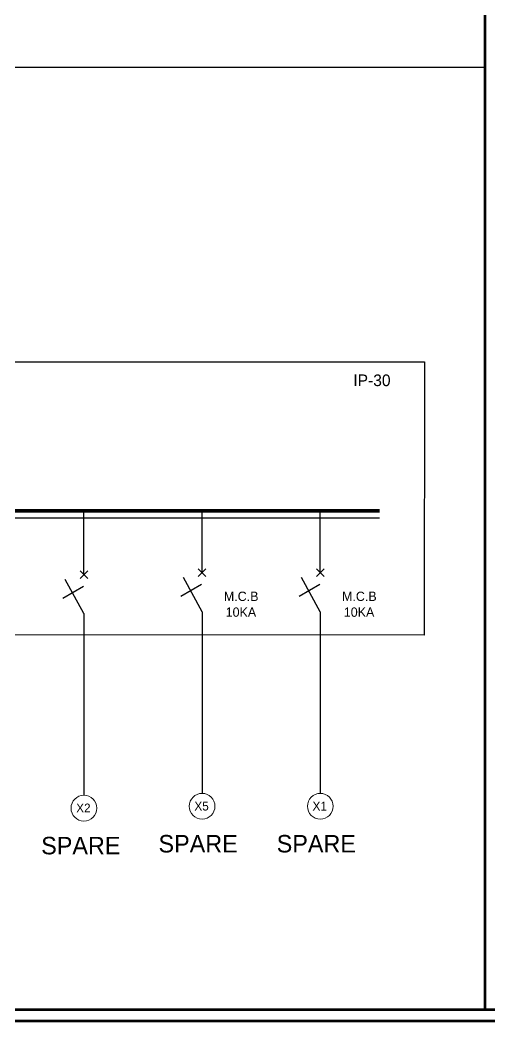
# Model space of a CAD drawing. Header units: millimetres. Extents: x -294 to -67, y -339 to 1001.
# Drawn here: x -104.5 to -88.06, y 385.75 to 420.74 of the extents above; entities that cross this region are included whole.
import ezdxf

# ---------------------------------------------------------------- set-up
doc = ezdxf.new("R2010")
doc.units = ezdxf.units.MM
doc.header["$LTSCALE"] = 500
doc.header["$MEASUREMENT"] = 0
for name, pattern in [('CENTER', [2, 1.25, -0.25, 0.25, -0.25]), ('CONTINUA', [0]), ('DASHED', [19.05, 12.7, -6.35])]:
    doc.linetypes.add(name, pattern=pattern)
for name, color, linetype in [('DETAIL', 4, 'Continuous'), ('E-BUSBAR', 2, 'Continuous'), ('E-PANEL', 1, 'CENTER'), ('E-SLD', 4, 'Continuous'), ('E-T25', 3, 'Continuous'), ('E-TEXT', 3, 'Continuous'), ('E-WIRE', 4, 'CONTINUA'), ('WIRRING', 3, 'Continuous')]:
    doc.layers.add(name, color=color, linetype=linetype)
doc.layers.add('PANEL SLD', color=1, linetype='Continuous', lineweight=0)
doc.layers.add('UG-BORDER', color=20, linetype='Continuous', lineweight=80)
doc.styles.add('STENCIL', font='stencil.shx')

msp = doc.modelspace()

# ---------------------------------------------------------------- linework, layer by layer
at = {"layer": 'DETAIL'}
for p, q in [((-102.262, 399.987, 0), (-102.262, 393.635, 0)), ((-98.129, 400.054, 0.031), (-98.129, 393.702, 0.031)), ((-93.996, 400.054, 0.061), (-93.996, 393.702, 0.061))]:
    msp.add_line(p, q, dxfattribs=at)
at = {"layer": 'E-BUSBAR', "linetype": 'DASHED'}
msp.add_line((-160.06, 403.334, 0), (-91.922, 403.334, 0), dxfattribs=at)
at = {"layer": 'E-PANEL', "color": 1, "linetype": 'CENTER', "ltscale": 4}
msp.add_lwpolyline([(-162.469, 408.789), (-90.351, 408.789), (-90.359, 399.237), (-162.469, 399.299)], close=True, dxfattribs=at)
at = {"layer": 'E-SLD', "color": 2, "linetype": 'CONTINUA', "const_width": 0.13, "elevation": 0}
msp.add_lwpolyline([(-91.922, 403.585), (-160.06, 403.585)], dxfattribs=at)
at = {"layer": 'E-WIRE', "color": 4}
for p, q in [((-102.396, 401.212, 0), (-102.127, 401.481, 0)), ((-102.127, 401.212, 0), (-102.396, 401.481, 0)), ((-98.264, 401.279, 0.031), (-97.995, 401.548, 0.031)), ((-97.995, 401.279, 0.031), (-98.264, 401.548, 0.031)), ((-94.131, 401.279, 0.061), (-93.862, 401.548, 0.061)), ((-93.862, 401.279, 0.061), (-94.131, 401.548, 0.061)), ((-102.262, 399.987, 0), (-102.915, 401.184, 0)), ((-98.129, 400.054, 0.031), (-98.783, 401.25, 0.031)), ((-93.996, 400.054, 0.061), (-94.65, 401.25, 0.061)), ((-102.28, 400.933, 0), (-103.005, 400.52, 0)), ((-98.148, 401, 0.031), (-98.873, 400.587, 0.031)), ((-94.015, 401, 0.061), (-94.74, 400.587, 0.061))]:
    msp.add_line(p, q, dxfattribs=at)
at = {"layer": 'PANEL SLD'}
for centre in [(-98.129, 393.252, 0.031), (-93.996, 393.252, 0.061), (-102.262, 393.185, 0)]:
    msp.add_circle(centre, 0.45, dxfattribs=at)
at = {"layer": 'UG-BORDER'}
for p, q in [((-88.234, 386.15), (-88.234, 452.041)), ((-167.246, 386.15), (-72.055, 386.15)), ((-167.651, 385.745), (-71.651, 385.745))]:
    msp.add_line(p, q, dxfattribs=at)
at = {"layer": 'WIRRING', "color": 6, "linetype": 'CONTINUA'}
msp.add_line((-167.246, 419.095), (-88.234, 419.095), dxfattribs=at)
at = {"layer": 'WIRRING', "color": 4}
for p, q in [((-102.262, 401.346, 0), (-102.262, 403.519, 0)), ((-98.129, 401.413, 0.031), (-98.129, 403.585, 0.031)), ((-93.996, 401.413, 0.061), (-93.996, 403.585, 0.061))]:
    msp.add_line(p, q, dxfattribs=at)

# ---------------------------------------------------------------- texts
at = {"layer": 'E-T25', "style": 'STENCIL'}
for s, height, p in [('IP-30', 0.4076, (-92.841, 407.94)), ('M.C.B', 0.3261, (-97.369, 400.429, 0.031)), ('M.C.B', 0.3261, (-93.236, 400.429, 0.061)), ('10KA', 0.3261, (-97.305, 399.876, 0.023)), ('10KA', 0.3261, (-93.173, 399.876, 0.053))]:
    msp.add_text(s, height=height, dxfattribs=at).set_placement(p)
at = {"layer": 'E-TEXT', "color": 6, "style": 'STENCIL'}
for s, p in [('X2', (-102.532, 393.037, 0)), ('X5', (-98.399, 393.103, 0.031)), ('X1', (-94.267, 393.103, 0.061))]:
    msp.add_text(s, height=0.308, dxfattribs=at).set_placement(p)
at = {"layer": 'E-TEXT', "color": 7, "style": 'STENCIL'}
for p in [(-103.756, 391.571, 0), (-99.654, 391.637, 0.031), (-95.521, 391.637, 0.061)]:
    msp.add_text('SPARE', height=0.6114, dxfattribs=at).set_placement(p)

doc.saveas('drawing.dxf')
